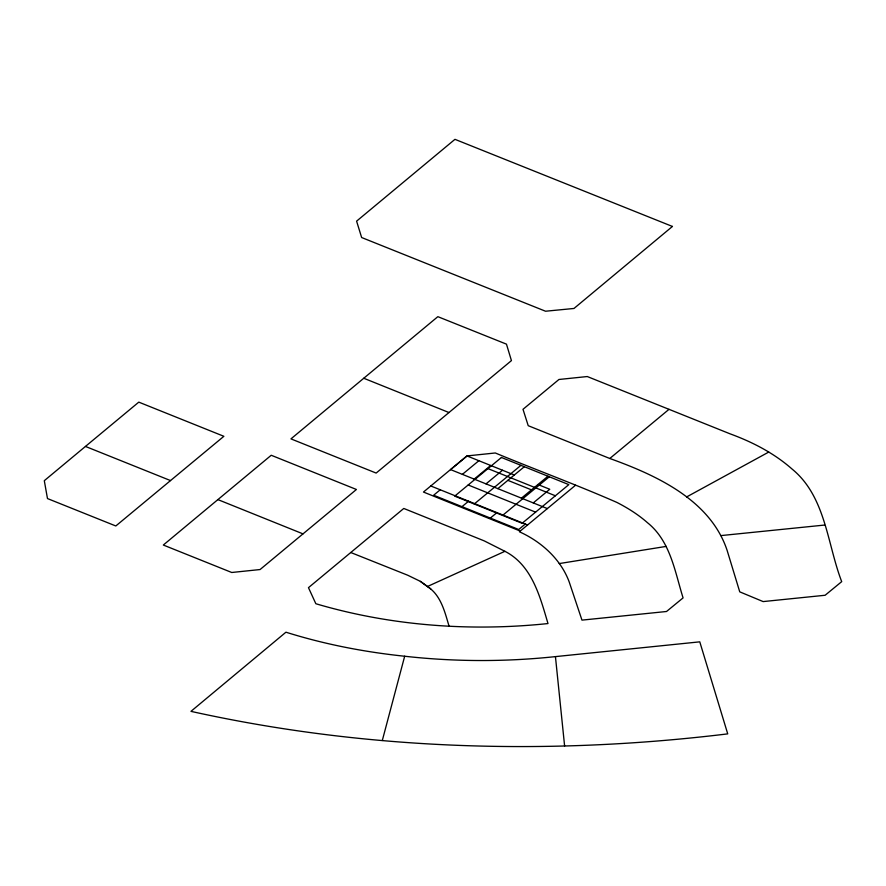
<?xml version="1.0" encoding="UTF-8"?>
<svg xmlns="http://www.w3.org/2000/svg" width="886" height="886" viewBox="0 0 886 886"><rect width="100%" height="100%" fill="white"/><g stroke="black" fill="none" stroke-linecap="round" stroke-linejoin="round"><path stroke-width="1.33" d="M382.309 740.486L404.68 656.238C454.695 661.842 505.397 661.942 555.444 656.615L699.774 641.841L727.727 733.874C549.187 755.592 366.793 750.287 190.955 711.358L285.934 632.194C324.52 644.321 364.478 652.03 404.68 656.238M85.455 446.433L44.3 480.688L47.479 498.563L115.811 525.974L223.881 436.3L138.792 402.133L85.455 446.433L170.5 480.566M217.89 499.604L163.323 545.034L231.744 572.489L260.063 569.543L356.427 489.482L271.227 455.26L217.89 499.604L303.012 533.881M363.769 378.256L290.951 438.88L376.151 473.069L511.432 360.613L506.46 344.145L437.85 316.667L363.769 378.256L448.969 412.533M609.801 458.483C656.105 475.162 710.184 499.793 727.074 550.228L739.744 591.848L763.134 601.583L825.121 595.259L841.7 581.637C827.136 543.849 825.785 496.559 792.029 469.015C774.087 453.189 752.524 442.059 730.175 433.874L587.274 376.539L558.944 379.485L523.006 409.31L528.222 425.69L609.801 458.483L669.008 409.332M450.575 469.602L467.055 455.958L514.312 474.996M440.231 489.781L433.642 495.23L518.709 529.507L525.298 524.047M462.381 474.364L478.872 460.72M474.198 479.116L490.689 465.482M486.015 483.878L502.506 470.233M461.994 506.659L468.594 501.199M474.243 503.99L520.957 465.338M497.832 488.64L524.346 466.7M490.346 518.077L496.946 512.629M521.455 498.154L547.969 476.225M502.595 515.408L549.309 476.768M533.272 502.916L549.763 489.271L537.946 484.52M575.535 485.229L519.384 531.766C541.28 541.645 560.683 559.022 569.177 581.869L581.969 620.122L666.527 611.495L683.073 597.895C674.855 571.581 670.458 541.169 647.533 522.751C638.285 514.589 627.809 508.021 616.855 502.406C576.797 484.841 535.698 469.746 495.296 452.979L466.944 455.936L423.464 492.051L520.248 531.046M686.617 496.946L768.716 452.081M350.767 552.51L407.737 575.235L420.407 581.382L427.417 586.51L504.92 551.313C532.054 565.168 540.061 596.81 547.991 623.556C470.322 631.685 390.859 625.87 315.848 603.731L308.472 587.662L403.783 508.453L484.254 540.892L504.92 551.313M559.232 563.574L666.239 546.396M720.883 535.598L824.622 525.055M487.964 468.616L555.378 495.772M507.855 480.345L531.478 489.869M450.52 469.58L547.349 508.586M468.185 484.985L535.587 512.141M430.784 485.971L527.58 524.966M427.417 586.51C440.94 595.215 444.739 611.75 449.047 626.147M420.407 581.382L430.718 588.88M555.444 656.615L564.615 746.034M672.43 226.451L573.984 308.461L545.543 311.23L361.643 237.526L356.593 221.157L454.961 139.335L672.43 226.451M501.432 457.475L454.717 496.127L522.12 523.283L568.834 484.631L501.432 457.475"/></g></svg>
